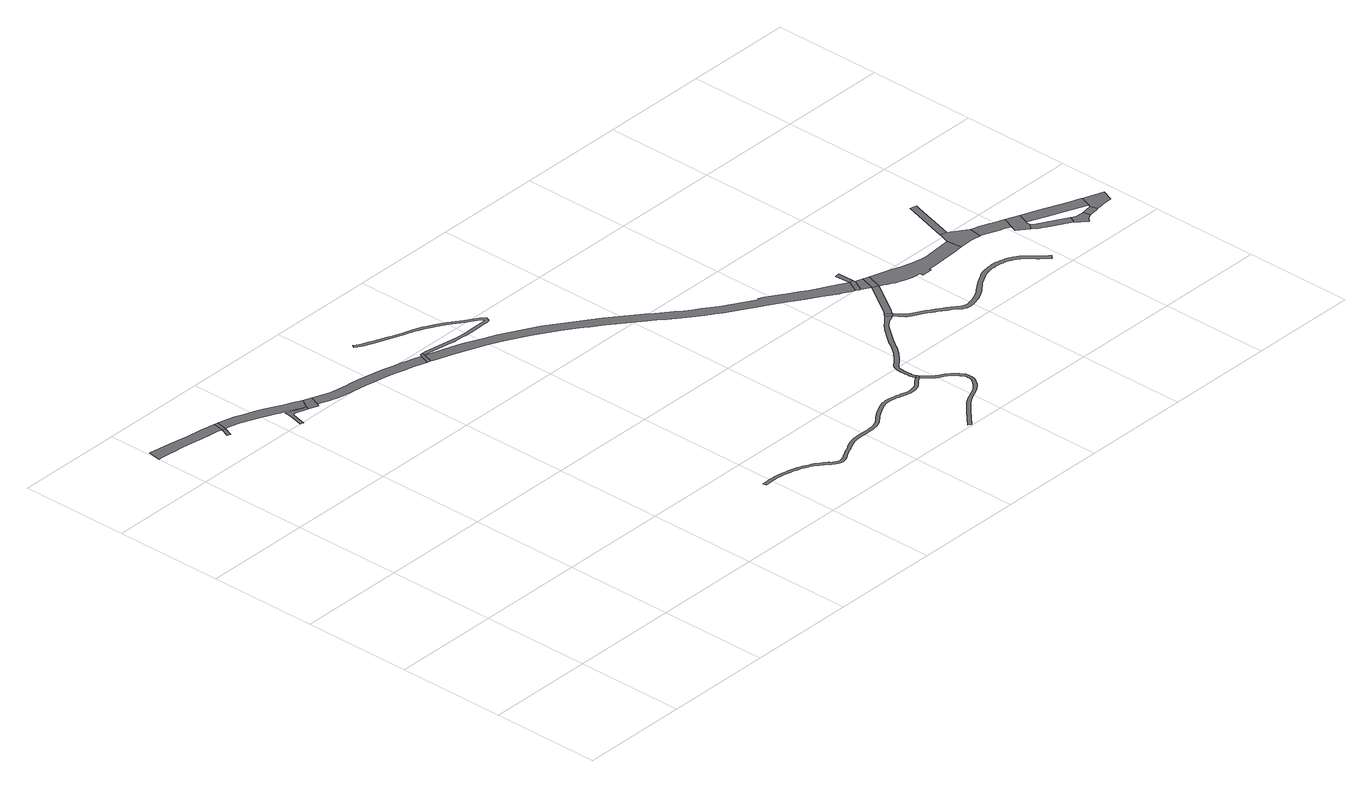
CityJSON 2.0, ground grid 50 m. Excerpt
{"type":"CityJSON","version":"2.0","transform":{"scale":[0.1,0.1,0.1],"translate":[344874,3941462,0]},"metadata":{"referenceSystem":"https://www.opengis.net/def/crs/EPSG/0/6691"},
"CityObjects":{
"road1":{"type":"Road","attributes":{"RoadStructureAttribute.sectionType":"1"},"geometry":[{"type":"MultiSurface","lod":"1","boundaries":[[[0,1,2,3,4,5,6,7,8,9,10,11,12,13,14,15,16,17,18,19,20,21]]]}]},
"road2":{"type":"Road","attributes":{"RoadStructureAttribute.sectionType":"1"},"geometry":[{"type":"MultiSurface","lod":"1","boundaries":[[[22,23,24,21]]]}]},
"road3":{"type":"Road","geometry":[{"type":"MultiSurface","lod":"1","boundaries":[[[25,0,21,24,26,27]]]}]},
"road4":{"type":"Road","attributes":{"RoadStructureAttribute.sectionType":"1"},"geometry":[{"type":"MultiSurface","lod":"1","boundaries":[[[28,29,30,31,32,33,34,35,36,27,26,37,38,39,40,41,42,43,44,45,46,47,48]]]}]},
"road5":{"type":"Road","attributes":{"RoadStructureAttribute.sectionType":"1"},"geometry":[{"type":"MultiSurface","lod":"1","boundaries":[[[49,50,51,52,53,54,55,56,57,58]]]}]},
"road6":{"type":"Road","geometry":[{"type":"MultiSurface","lod":"1","boundaries":[[[47,59,49,58,60,61,62,63,64,48]]]}]},
"road7":{"type":"Road","attributes":{"RoadStructureAttribute.sectionType":"1"},"geometry":[{"type":"MultiSurface","lod":"1","boundaries":[[[65,66,67,68,69,70,71,72,73,74,75,76,77,78,79,80,81,82,83,84,85,86,87,88,89,90,91,92,93,94,95,96,97,62,61]]]}]},
"road8":{"type":"Road","geometry":[{"type":"MultiSurface","lod":"1","boundaries":[[[98,99,100,101,81,80,102]]]}]},
"road9":{"type":"Road","attributes":{"RoadStructureAttribute.sectionType":"1"},"geometry":[{"type":"MultiSurface","lod":"1","boundaries":[[[99,103,104,105,106,107,108,109,110,111,112,113,114,115,116,117,118,119,120,121,122,123,124,125,126,127,128,129,130,131,132,133,134,135,136,137,138,139,140,141,142,143,144,145,146,147,148,149,150,151,152,153,154,155,156,157,158,159,160,161,162,163,164,165,100]]]}]},
"road10":{"type":"Road","attributes":{"RoadStructureAttribute.sectionType":"1"},"geometry":[{"type":"MultiSurface","lod":"1","boundaries":[[[166,167,168,169,170,171,172,173,174,175,176,177,178,179,180,181,182,183,184,185,186,187,188,189,190,191,192,193,194,195,196,197,198,199,200,201,202,203,204,205,206,207,208,209,210,211,212,213,214,215,216,217,218,219,220,221,222,223,224,225,226,227,228,229,230,231,232,233,234,235,236,237,238,239,240,241,242,243,244,245,246,247,248,249,250,251,252,253,254,255,256,257,258,259,260,261,262,263,264,265,266,267,268,269,270,271,272,273,274,275,276,277,278,279,280,281,282,283,284,285,286,287,288,289,290,291,292,293,294,295,296,297,298,299,300,301,302,303,304,305,306,307,308,309,310,311,312,313,314,315,316,317,318,319,320,321,322,323,324,325,326,327,328,329,330,331,332,333,334,335,336,337,338,339,340,341,342,343,344,345,346,347,348,349,350,351,352,353,354,355,356,357,358,359,360,361,362,363,364,365,366,367,368,369,370,371,372,373,374,375,376,377,378,379,380,381,382,383,384,385,386,387,388,389]]]}]},
"road11":{"type":"Road","attributes":{"RoadStructureAttribute.sectionType":"1"},"geometry":[{"type":"MultiSurface","lod":"1","boundaries":[[[390,391,392,393,394,395,396,397,398,399,400,401,402,403,404,405,406,407,408,409,410,411,412,413,414,415,416,417,418,419,420,421,422,423,424,425,426,427,428,98,102,429,430,431,432,433,434,435,436,437,438,439,440,441,442,443,444,445,446,447,448,449,450,451,452,453,454,455,456,457,458,459,460,461,462,463,464,465,466,467,468]]]}]},
"road12":{"type":"Road","attributes":{"RoadStructureAttribute.sectionType":"1"},"geometry":[{"type":"MultiSurface","lod":"1","boundaries":[[[469,470,471,472,473,474,475,476,477,478,479,480,481,482,483,484,485,486,487,488,489,490,491,492,493,494,495,496,497,498,499,500,501,502,503,504,505,506,507,508,509,510,511,512,513,514,515,516,517,518,519,520,521,522,523,524,525,526,527,528,529,530,531,532,533,534,535,536,537,538,539,540,541,542,543,544,545,546,547,548,549,550,551,552,553,554,555,556,557,558,559,560,561,562,563,564,565,566,567,568,569,570,571,572,573,574,575,576,577,578,579,580,581,582,583,584,585,586,587,588,589,389]]]}]},
"road13":{"type":"Road","geometry":[{"type":"MultiSurface","lod":"1","boundaries":[[[589,590,591,592,593,166,389]]]}]},
"road14":{"type":"Road","attributes":{"RoadStructureAttribute.sectionType":"1"},"geometry":[{"type":"MultiSurface","lod":"1","boundaries":[[[594,595,596,597,598,599,600,601,602,603,604,605,606,607,608,609,610,611,612,613,614,615,616,617,618,619,620,621,622,623,624,625,626,627,628,629,630,631,632,633,634,635,636,637,638,639,593,592,640,641,642,643,644,645,646,647,648,649,650,651,652,653,654,655,656,657,658,659,660,661,662,663,664,665,666,667,668,669,670,671,672,673,674,675,676,677,678,679,680,681,682]]]}]},
"road15":{"type":"Road","geometry":[{"type":"MultiSurface","lod":"1","boundaries":[[[683,684,685,594,682,686]]]}]},
"road16":{"type":"Road","attributes":{"RoadStructureAttribute.sectionType":"1"},"geometry":[{"type":"MultiSurface","lod":"1","boundaries":[[[687,688,684,683,689,690,691]]]}]},
"road17":{"type":"Road","geometry":[{"type":"MultiSurface","lod":"1","boundaries":[[[692,693,694,695,390,468]]]}]},
"road18":{"type":"Road","attributes":{"RoadStructureAttribute.sectionType":"1"},"geometry":[{"type":"MultiSurface","lod":"1","boundaries":[[[696,694,693,697,698,691]]]}]},
"road19":{"type":"Road","geometry":[{"type":"MultiSurface","lod":"1","boundaries":[[[699,700,390,695]]]}]},
"road20":{"type":"Road","geometry":[{"type":"MultiSurface","lod":"1","boundaries":[[[701,696,691,690,702]]]}]},
"road21":{"type":"Road","attributes":{"RoadStructureAttribute.sectionType":"1"},"geometry":[{"type":"MultiSurface","lod":"1","boundaries":[[[682,703,704,705,706,707,708,709,710,711,712,713,714,715,716,717,718,719,720,721,722,723,724,725,726,727,728,729,730,731,732,733,734,735,736,737,738,739,740,741,742,743,744,745,746,747,748,749,750,751,752,753,754,755,756,757,758,759,760,761,762,763,764,765,766,767,768,769,770,771,772,773,774,775,776,777,778,779,780,781,782,783,784,785,786,787,788,789,790,791,792,793,794,795,796,797,798,799,800,801,802,803,804,805,806,807,808,809,810,811,812,813,814,815,816,817,818,819,820,821,822,823,824,825,826,827,828,829,830,831,832,833,834,835,836,837,838,839,840,841,842,843,844,845,846,847,848,849,850,851,852,853,854,686]]]}]},
"road22":{"type":"Road","attributes":{"RoadStructureAttribute.sectionType":"1"},"geometry":[{"type":"MultiSurface","lod":"1","boundaries":[[[855,856,857,858,859,860,861,862,863,864,865,866,867,868,869,870,871,872,873,874,875,876,877,878,879,880,881,882,883,884,701,702]]]}]},
"road23":{"type":"Road","geometry":[{"type":"MultiSurface","lod":"1","boundaries":[[[885,886,887,888,874,873,889,890,891]]]}]},
"road24":{"type":"Road","attributes":{"RoadStructureAttribute.sectionType":"1"},"geometry":[{"type":"MultiSurface","lod":"1","boundaries":[[[885,892,893,894,895,886]]]}]},
"road25":{"type":"Road","attributes":{"RoadStructureAttribute.sectionType":"1"},"geometry":[{"type":"MultiSurface","lod":"1","boundaries":[[[896,897,898,899,900,901,902,891,890,903,904,905,906,907,908]]]}]},
"road26":{"type":"Road","geometry":[{"type":"MultiSurface","lod":"1","boundaries":[[[909,910,911,912,896,908,913,914,915]]]}]},
"road27":{"type":"Road","attributes":{"RoadStructureAttribute.sectionType":"1"},"geometry":[{"type":"MultiSurface","lod":"1","boundaries":[[[916,917,918,915,914,919,920,921,922,923,924]]]}]},
"road28":{"type":"Road","geometry":[{"type":"MultiSurface","lod":"1","boundaries":[[[923,925,926,927,928,929,930,931,932,933,934,924]]]}]},
"road29":{"type":"Road","attributes":{"RoadStructureAttribute.sectionType":"1"},"geometry":[{"type":"MultiSurface","lod":"1","boundaries":[[[935,936,937,938,912,911,939,940,941,942]]]}]},
"road30":{"type":"Road","attributes":{"RoadStructureAttribute.sectionType":"1"},"geometry":[{"type":"MultiSurface","lod":"1","boundaries":[[[931,943,944,945,946,947,948,949,950,951,932]]]}]},
"road31":{"type":"Road","geometry":[{"type":"MultiSurface","lod":"1","boundaries":[[[952,953,935,942,954,955,948,947,956,957,958,959,960,961,962]]]}]}
},
"vertices":[
[342,2255,0],[318,2259,0],[281,2265,0],[244,2270,0],[226,2273,0],[207,2276,0],[170,2282,0],[165,2283,0],[116,2292,0],[14,2307,0],[5,2249,0],[23,2248,0],[56,2245,0],[90,2242,0],[126,2238,0],[163,2233,0],[181,2230,0],[199,2227,0],[236,2221,0],[273,2215,0],[310,2210,0],[333,2205,0],
[315,2162,0],[329,2156,0],[347,2200,0],
[355,2252,0],[348,2203,0],[359,2251,0],
[689,2116,0],[668,2126,0],[631,2144,0],[594,2162,0],[557,2180,0],[516,2198,0],[475,2215,0],[433,2231,0],[391,2244,0],[378,2195,0],[417,2183,0],[456,2168,0],[496,2152,0],[536,2134,0],[569,2119,0],[572,2118,0],[573,2117,0],[609,2099,0],[646,2080,0],[679,2066,0],[706,2109,0],
[679,2064,0],[678,2065,0],[668,2068,0],[593,2100,0],[588,2069,0],[571,2001,0],[585,1997,0],[603,2066,0],[613,2072,0],[674,2050,0],
[679,2065,0],[719,2034,0],[725,2047,0],[743,2093,0],[735,2097,0],[721,2102,0],
[747,2038,0],[779,2027,0],[789,2024,0],[812,2017,0],[849,2009,0],[886,2003,0],[921,1999,0],[954,1993,0],[995,1986,0],[1036,1978,0],[1076,1969,0],[1116,1960,0],[1137,1954,0],[1165,1946,0],[1193,1941,0],[1242,1924,0],[1258,1969,0],[1229,1979,0],[1179,1994,0],[1174,1996,0],[1128,2008,0],[1087,2018,0],[1046,2027,0],[1004,2035,0],[962,2043,0],[928,2048,0],[899,2052,0],[893,2053,0],[858,2058,0],[846,2061,0],[824,2065,0],[794,2075,0],[764,2085,0],
[1274,1964,0],[1275,1966,0],[1276,1981,0],[1268,1981,0],[1258,1918,0],
[1298,1966,0],[1412,1946,0],[1426,1943,0],[1463,1940,0],[1498,1938,0],[1560,1938,0],[1601,1939,0],[1619,1940,0],[1626,1941,0],[1631,1943,0],[1635,1946,0],[1638,1952,0],[1640,1957,0],[1640,1961,0],[1639,1966,0],[1635,1971,0],[1622,1982,0],[1569,2018,0],[1512,2056,0],[1470,2082,0],[1445,2096,0],[1425,2107,0],[1424,2108,0],[1402,2117,0],[1380,2125,0],[1340,2138,0],[1289,2157,0],[1277,2162,0],[1217,2186,0],[1192,2196,0],[1172,2206,0],[1152,2217,0],[1139,2226,0],[1131,2214,0],[1144,2205,0],[1165,2193,0],[1186,2182,0],[1211,2172,0],[1270,2149,0],[1284,2143,0],[1335,2124,0],[1376,2111,0],[1384,2108,0],[1396,2103,0],[1417,2094,0],[1438,2083,0],[1462,2069,0],[1504,2043,0],[1560,2006,0],[1613,1970,0],[1624,1961,0],[1625,1960,0],[1624,1958,0],[1623,1956,0],[1622,1956,0],[1618,1955,0],[1601,1954,0],[1559,1953,0],[1499,1953,0],[1464,1955,0],[1428,1958,0],[1367,1969,0],[1299,1981,0],
[2446,398,0],[2421,381,0],[2415,376,0],[2410,371,0],[2404,366,0],[2398,362,0],[2392,359,0],[2385,356,0],[2377,354,0],[2369,353,0],[2361,353,0],[2353,353,0],[2346,354,0],[2340,355,0],[2332,358,0],[2331,358,0],[2324,360,0],[2317,362,0],[2308,364,0],[2299,367,0],[2288,370,0],[2277,372,0],[2265,374,0],[2254,376,0],[2242,376,0],[2231,375,0],[2219,373,0],[2208,370,0],[2198,366,0],[2188,362,0],[2178,357,0],[2168,352,0],[2158,346,0],[2149,341,0],[2140,335,0],[2131,329,0],[2123,323,0],[2115,316,0],[2107,310,0],[2099,304,0],[2091,299,0],[2082,296,0],[2073,292,0],[2064,290,0],[2054,289,0],[2045,289,0],[2035,288,0],[2024,289,0],[2013,289,0],[2003,289,0],[1992,289,0],[1982,289,0],[1972,289,0],[1962,288,0],[1953,287,0],[1945,286,0],[1937,284,0],[1930,282,0],[1923,280,0],[1917,278,0],[1911,275,0],[1905,273,0],[1899,270,0],[1893,267,0],[1886,263,0],[1879,259,0],[1872,256,0],[1864,252,0],[1856,248,0],[1848,244,0],[1841,240,0],[1833,236,0],[1826,232,0],[1821,229,0],[1814,225,0],[1813,225,0],[1805,223,0],[1800,222,0],[1795,221,0],[1789,221,0],[1784,223,0],[1779,225,0],[1773,229,0],[1767,234,0],[1761,239,0],[1755,246,0],[1747,252,0],[1739,259,0],[1730,266,0],[1720,273,0],[1710,280,0],[1700,286,0],[1689,292,0],[1678,298,0],[1666,304,0],[1654,309,0],[1642,313,0],[1630,317,0],[1617,321,0],[1603,325,0],[1589,328,0],[1576,331,0],[1562,333,0],[1548,335,0],[1534,337,0],[1521,337,0],[1508,338,0],[1496,338,0],[1486,337,0],[1476,337,0],[1468,336,0],[1462,334,0],[1466,320,0],[1471,321,0],[1477,322,0],[1486,322,0],[1496,323,0],[1508,323,0],[1521,322,0],[1533,322,0],[1546,321,0],[1560,319,0],[1573,316,0],[1586,313,0],[1600,310,0],[1613,307,0],[1625,303,0],[1637,299,0],[1649,295,0],[1660,290,0],[1671,285,0],[1682,279,0],[1692,273,0],[1702,267,0],[1712,260,0],[1721,254,0],[1729,247,0],[1737,241,0],[1744,235,0],[1751,228,0],[1757,222,0],[1764,217,0],[1772,212,0],[1780,208,0],[1788,207,0],[1795,206,0],[1803,207,0],[1809,208,0],[1817,211,0],[1819,211,0],[1828,216,0],[1834,219,0],[1840,223,0],[1848,227,0],[1855,231,0],[1863,235,0],[1870,239,0],[1878,242,0],[1886,246,0],[1892,250,0],[1899,253,0],[1905,256,0],[1912,259,0],[1917,262,0],[1923,264,0],[1928,266,0],[1934,268,0],[1940,270,0],[1947,271,0],[1955,272,0],[1964,273,0],[1973,274,0],[1982,274,0],[1992,274,0],[2003,274,0],[2013,274,0],[2024,274,0],[2035,273,0],[2045,274,0],[2056,274,0],[2067,276,0],[2077,278,0],[2087,282,0],[2098,286,0],[2107,291,0],[2116,298,0],[2124,304,0],[2132,311,0],[2140,317,0],[2148,323,0],[2157,328,0],[2166,333,0],[2175,338,0],[2184,343,0],[2194,348,0],[2203,352,0],[2213,356,0],[2223,358,0],[2232,360,0],[2242,361,0],[2253,361,0],[2263,359,0],[2274,357,0],[2284,355,0],[2295,352,0],[2304,350,0],[2313,347,0],[2319,346,0],[2327,343,0],[2328,343,0],[2336,341,0],[2343,339,0],[2352,338,0],[2361,338,0],[2370,338,0],[2380,339,0],[2389,342,0],[2398,345,0],[2406,350,0],[2413,355,0],[2419,360,0],[2425,364,0],[2430,369,0],[2454,386,0],
[2792,1056,0],[2772,1067,0],[2742,1083,0],[2643,1138,0],[2613,1157,0],[2552,1196,0],[2550,1198,0],[2490,1236,0],[2465,1251,0],[2459,1242,0],[2442,1252,0],[2401,1277,0],[2360,1301,0],[2320,1326,0],[2290,1347,0],[2259,1368,0],[2230,1389,0],[2201,1410,0],[2171,1434,0],[2141,1458,0],[2111,1484,0],[2080,1509,0],[2047,1536,0],[2014,1563,0],[1980,1589,0],[1947,1615,0],[1897,1652,0],[1847,1688,0],[1795,1724,0],[1742,1758,0],[1687,1790,0],[1630,1820,0],[1573,1849,0],[1530,1869,0],[1514,1876,0],[1438,1908,0],[1361,1935,0],[1329,1947,0],[1279,1963,0],[1269,1914,0],[1345,1888,0],[1420,1861,0],[1494,1831,0],[1551,1804,0],[1607,1776,0],[1662,1747,0],[1716,1715,0],[1768,1682,0],[1818,1647,0],[1831,1638,0],[1859,1617,0],[1867,1611,0],[1916,1575,0],[1950,1549,0],[1983,1523,0],[2016,1497,0],[2049,1471,0],[2079,1446,0],[2109,1420,0],[2139,1395,0],[2170,1370,0],[2200,1348,0],[2231,1326,0],[2262,1305,0],[2293,1285,0],[2334,1259,0],[2375,1234,0],[2397,1221,0],[2417,1209,0],[2446,1192,0],[2458,1185,0],[2520,1146,0],[2546,1129,0],[2581,1106,0],[2643,1068,0],[2705,1030,0],[2715,1025,0],[2742,1010,0],[2762,1000,0],
[2457,381,0],[2463,374,0],[2468,367,0],[2474,361,0],[2480,355,0],[2486,349,0],[2491,344,0],[2496,340,0],[2500,336,0],[2506,332,0],[2512,328,0],[2519,325,0],[2526,321,0],[2533,317,0],[2539,312,0],[2546,307,0],[2552,301,0],[2557,296,0],[2562,290,0],[2567,285,0],[2571,279,0],[2574,274,0],[2578,269,0],[2580,264,0],[2583,260,0],[2585,253,0],[2585,245,0],[2585,238,0],[2584,231,0],[2582,225,0],[2579,219,0],[2575,213,0],[2570,206,0],[2565,200,0],[2559,193,0],[2556,189,0],[2552,186,0],[2548,182,0],[2543,179,0],[2538,175,0],[2533,172,0],[2528,168,0],[2522,166,0],[2516,163,0],[2510,160,0],[2504,157,0],[2497,154,0],[2491,152,0],[2485,149,0],[2479,146,0],[2473,143,0],[2468,140,0],[2463,137,0],[2455,132,0],[2451,129,0],[2447,127,0],[2444,125,0],[2442,123,0],[2395,82,0],[2326,15,0],[2337,4,0],[2406,71,0],[2451,111,0],[2453,112,0],[2456,115,0],[2459,117,0],[2463,119,0],[2470,124,0],[2475,127,0],[2480,129,0],[2486,132,0],[2491,135,0],[2498,138,0],[2504,141,0],[2510,144,0],[2516,146,0],[2522,149,0],[2529,152,0],[2535,156,0],[2541,159,0],[2546,163,0],[2552,167,0],[2557,171,0],[2562,175,0],[2566,178,0],[2570,182,0],[2577,190,0],[2582,198,0],[2588,205,0],[2592,212,0],[2596,220,0],[2598,228,0],[2600,236,0],[2600,245,0],[2600,255,0],[2597,266,0],[2594,271,0],[2590,277,0],[2587,282,0],[2583,288,0],[2579,294,0],[2574,300,0],[2568,306,0],[2562,312,0],[2555,318,0],[2548,324,0],[2541,329,0],[2533,334,0],[2526,338,0],[2519,342,0],[2515,344,0],[2510,348,0],[2506,351,0],[2501,356,0],[2496,360,0],[2490,366,0],[2485,371,0],[2479,377,0],[2474,383,0],[2470,390,0],[2467,394,0],
[2465,397,0],[2462,403,0],[2460,406,0],[2447,399,0],
[2698,785,0],[2696,783,0],[2682,771,0],[2671,762,0],[2642,739,0],[2637,733,0],[2629,724,0],[2621,714,0],[2613,705,0],[2605,696,0],[2597,687,0],[2590,678,0],[2583,668,0],[2576,659,0],[2569,649,0],[2563,639,0],[2556,629,0],[2553,624,0],[2549,618,0],[2542,608,0],[2534,598,0],[2526,588,0],[2518,579,0],[2509,570,0],[2501,561,0],[2492,552,0],[2482,544,0],[2472,536,0],[2458,524,0],[2450,517,0],[2445,509,0],[2444,507,0],[2442,501,0],[2440,495,0],[2439,487,0],[2438,480,0],[2438,472,0],[2438,465,0],[2438,457,0],[2438,449,0],[2438,441,0],[2438,434,0],[2438,426,0],[2440,418,0],[2442,411,0],[2445,403,0],[2459,409,0],[2456,416,0],[2454,421,0],[2453,428,0],[2453,434,0],[2453,441,0],[2453,449,0],[2453,457,0],[2453,464,0],[2453,472,0],[2453,479,0],[2454,485,0],[2455,490,0],[2458,499,0],[2463,504,0],[2468,508,0],[2485,521,0],[2495,529,0],[2505,537,0],[2515,547,0],[2524,556,0],[2533,565,0],[2542,575,0],[2550,586,0],[2558,596,0],[2565,607,0],[2573,618,0],[2578,627,0],[2579,628,0],[2586,638,0],[2592,647,0],[2599,656,0],[2606,665,0],[2613,674,0],[2620,683,0],[2628,692,0],[2635,700,0],[2644,711,0],[2649,718,0],[2654,725,0],[2682,748,0],[2708,758,0],[2720,766,0],
[2735,781,0],[2712,801,0],[2700,787,0],[2737,778,0],
[2741,840,0],[2725,815,0],[2749,797,0],[2849,951,0],[2824,967,0],
[2778,991,0],[2783,989,0],[2812,1045,0],[2812,1057,0],
[2846,1034,0],[2815,972,0],[2822,968,0],
[2809,1128,0],[2789,1127,0],
[2875,1025,0],[2851,953,0],
[2752,720,0],[2775,708,0],[2793,698,0],[2810,688,0],[2828,677,0],[2846,666,0],[2858,658,0],[2863,654,0],[2880,643,0],[2897,631,0],[2914,619,0],[2930,606,0],[2947,592,0],[2953,589,0],[2958,587,0],[2963,584,0],[2969,583,0],[2974,582,0],[2980,581,0],[2986,581,0],[2992,581,0],[2997,582,0],[3003,584,0],[3007,585,0],[3017,587,0],[3029,591,0],[3041,595,0],[3053,599,0],[3064,605,0],[3075,611,0],[3086,617,0],[3094,623,0],[3136,656,0],[3183,682,0],[3189,686,0],[3196,689,0],[3203,691,0],[3210,693,0],[3217,695,0],[3224,697,0],[3232,698,0],[3240,698,0],[3249,699,0],[3257,699,0],[3265,700,0],[3273,699,0],[3281,699,0],[3290,698,0],[3298,696,0],[3306,694,0],[3313,692,0],[3321,690,0],[3329,687,0],[3335,684,0],[3341,682,0],[3346,679,0],[3352,677,0],[3357,673,0],[3362,670,0],[3367,666,0],[3372,663,0],[3377,659,0],[3381,654,0],[3385,650,0],[3391,643,0],[3397,636,0],[3404,628,0],[3410,621,0],[3417,613,0],[3423,606,0],[3430,599,0],[3437,592,0],[3444,585,0],[3451,578,0],[3458,571,0],[3472,585,0],[3465,592,0],[3458,599,0],[3451,606,0],[3445,613,0],[3438,620,0],[3431,627,0],[3425,634,0],[3419,641,0],[3412,649,0],[3406,656,0],[3400,664,0],[3395,669,0],[3390,673,0],[3385,678,0],[3379,682,0],[3374,686,0],[3368,690,0],[3362,694,0],[3356,697,0],[3349,700,0],[3343,703,0],[3336,705,0],[3328,709,0],[3325,709,0],[3319,711,0],[3310,714,0],[3301,716,0],[3293,717,0],[3284,719,0],[3275,719,0],[3265,720,0],[3256,719,0],[3247,719,0],[3238,718,0],[3230,717,0],[3221,716,0],[3213,715,0],[3204,713,0],[3196,710,0],[3188,707,0],[3180,703,0],[3173,699,0],[3158,691,0],[3125,672,0],[3082,640,0],[3074,634,0],[3065,628,0],[3055,623,0],[3045,618,0],[3034,614,0],[3023,610,0],[3012,607,0],[3001,604,0],[2997,603,0],[2993,602,0],[2989,601,0],[2985,601,0],[2981,601,0],[2977,601,0],[2973,602,0],[2970,603,0],[2966,605,0],[2962,607,0],[2959,609,0],[2942,622,0],[2926,634,0],[2909,647,0],[2891,659,0],[2889,661,0],[2874,671,0],[2856,683,0],[2839,694,0],[2821,705,0],[2803,715,0],[2784,726,0],[2766,736,0],
[2852,952,0],[2866,944,0],[2881,935,0],[2896,927,0],[2911,919,0],[2929,912,0],[2947,905,0],[2966,899,0],[2986,894,0],[3014,891,0],[3026,890,0],[3029,890,0],[3029,874,0],[3075,873,0],[3076,886,0],[3102,884,0],[3165,888,0],[3235,892,0],[3280,895,0],[3275,965,0],[3128,953,0],[3126,953,0],[3106,956,0],[3085,960,0],[3064,964,0],[3044,970,0],[3025,975,0],[3006,981,0],[2987,988,0],[2966,995,0],
[3320,1010,0],[3292,1018,0],[3290,1012,0],[3279,977,0],[3345,899,0],[3391,894,0],[3398,954,0],
[3338,1067,0],[3379,1207,0],[3386,1227,0],[3357,1236,0],
[3545,900,0],[3504,916,0],[3484,924,0],[3463,933,0],[3439,943,0],[3414,950,0],[3399,954,0],[3395,894,0],[3402,892,0],[3479,862,0],[3494,857,0],[3503,854,0],[3523,845,0],
[3584,819,0],[3584,820,0],[3587,824,0],[3607,875,0],[3513,816,0],[3561,776,0],[3584,803,0],
[3710,726,0],[3672,748,0],[3604,786,0],[3584,757,0],[3612,741,0],[3617,738,0],[3705,689,0],[3713,684,0],[3730,715,0],
[3722,675,0],[3732,664,0],[3758,641,0],[3762,645,0],[3770,653,0],[3782,662,0],[3796,667,0],[3789,701,0],[3781,702,0],[3750,703,0],
[3865,772,0],[3861,774,0],[3813,793,0],[3679,847,0],[3704,777,0],[3739,763,0],[3841,722,0],[3845,720,0],
[3810,670,0],[3822,671,0],[3825,672,0],[3840,674,0],[3850,676,0],[3840,710,0],[3834,708,0],[3820,706,0],[3804,704,0],
[3957,738,0],[3880,767,0],[3846,718,0],[3844,713,0],[3860,678,0],[3871,679,0],[3881,681,0],[3895,683,0],[3909,684,0],[3923,685,0],[3938,686,0]
]}
